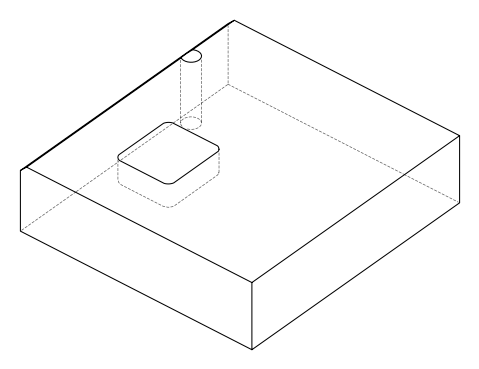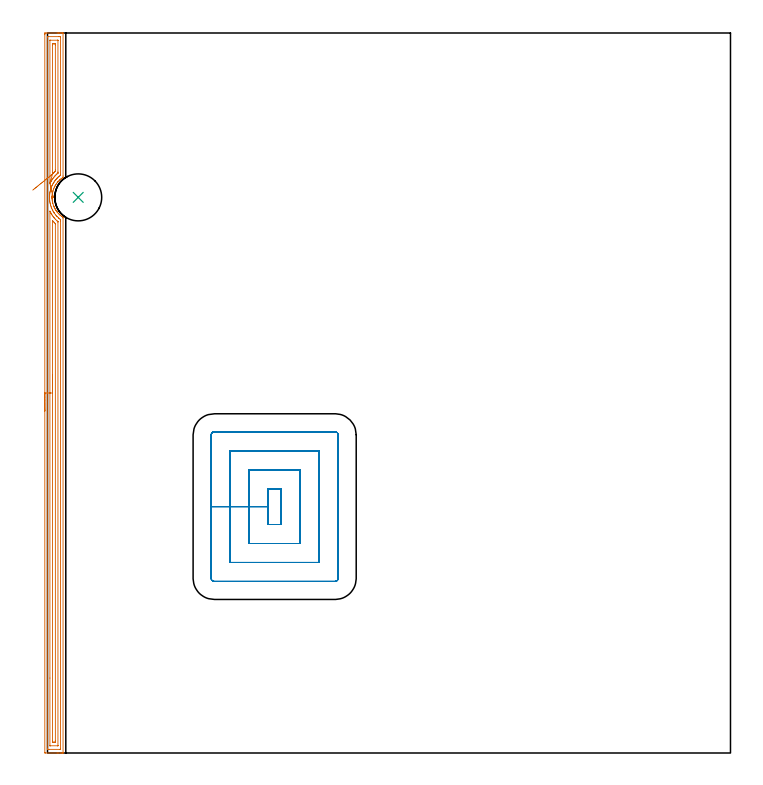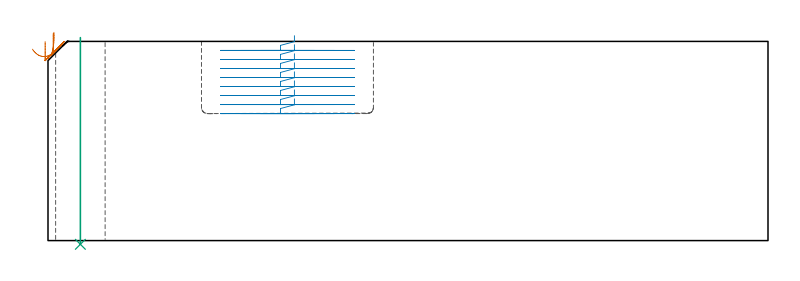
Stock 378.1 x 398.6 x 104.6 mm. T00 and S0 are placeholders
(PLAN: 3 operations, 2 tool changes, 26.3 min)
(1 AREA_MILL | FG_CHAMFER_SURFACE | UGT0205_001 | 12.9 min | 20331 mm3)
(2 MILL_RECTANGULAR_POCKET | POCKET_RECTANGULAR_STRAIGHT | UGT0201_095 | Follow Part, ap 5, ae 75% | 13 min | 346520 mm3)
(3 INDEXABLE_INSERT_DRILL_THROUGH_HOLE_FROM_SOLID | STEP1HOLE | NXT0302_023 | 0.44 min | 55245 mm3)
(TOOL UGT0205_001 | Chamfer Mill 20 x 3 x 45 deg. | D20 FL50 Z2)
(TOOL UGT0201_095 | End mill 20 mm | D20 R3 FL38 Z4)
(TOOL NXT0302_023 | Index. Insert Drill 26mm [880-D2600L32-05] | D26 PA176 FL130 Z2)
(OP 1 AREA_MILL)
G17 G21 G94 G90
T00 M6
G54
G17 G0 G90 X-1.5 Y189.3 S1061 M3
G43 Z114.6 H0
Z104.5
G94 G1 Y189.338 Z103.628 F250.
Y189.452 Z102.764
Y189.641 Z101.912
Y189.903 Z101.08
Y190.237 Z100.274
Y190.64 Z99.5
Y191.108 Z98.764
Y191.639 Z98.072
Y192.229 Z97.429
Y192.872 Z96.84
Y193.564 Z96.308
Y194.3 Z95.84
Y195.074 Z95.437
Y195.88 Z95.103
Y196.712 Z94.841
Y197.563 Z94.652
Y198.428 Z94.538
Y199.3 Z94.5
Y397.688
X-1.499 Y397.987 Z94.501
X-1.494 Y398.574 Z94.504
X-1.492 Y398.593 Z94.506
X-0.908 Y398.597 Z95.09
X-0.296 Y398.6 Z95.702
X5.333 Z101.327
X5.893 Z101.889
X6.225 Z102.221
X6.784 Z102.78
X7.116 Z103.111
X7.78 Z103.78
X8.159 Z104.158
X8.548 Y398.593 Z104.539
X8.597 Y398.59 Z104.588
X8.6 Y398.434 Z104.6
Y319.405
X8.594 Y318.624 Z104.591
X8.455 Y318.522 Z104.455
X8.44 Y318.512 Z104.44
X8.355 Y318.456 Z104.354
X8.008 Y318.207 Z104.003
X7.808 Y318.066 Z103.805
X7.71 Y317.996 Z103.708
X7.614 Y317.921 Z103.612
X7.413 Y317.763 Z103.408
X7.228 Y317.619 Z103.225
X7.157 Y317.563 Z103.154
X6.881 Y317.322 Z102.88
X6.824 Y317.27 Z102.821
X6.819 Y317.266 Z102.816
X6.192 Y316.671 Z102.191
X5.927 Y316.387 Z101.925
X5.879 Y316.331 Z101.878
X5.707 Y316.131 Z101.705
X5.63 Y316.04 Z101.626
X5.525 Y315.92 Z101.524
X5.45 Y315.833 Z101.45
X5.403 Y315.778 Z101.402
X5.051 Y315.324 Z101.049
X4.741 Y314.886 Z100.738
X4.489 Y314.494 Z100.486
X4.456 Y314.442 Z100.453
X4.165 Y313.96 Z100.163
X4.031 Y313.707 Z100.031
X3.939 Y313.532 Z99.939
X3.732 Y313.101 Z99.728
X3.506 Y312.575 Z99.505
X3.372 Y312.261 Z99.371
X3.349 Y312.208 Z99.348
X3.326 Y312.148 Z99.324
X3.278 Y312.025 Z99.277
X3.052 Y311.315 Z99.048
X2.927 Y310.87 Z98.922
X2.885 Y310.706 Z98.885
X2.881 Y310.691 Z98.881
X2.85 Y310.555 Z98.847
X2.832 Y310.475 Z98.825
X2.819 Y310.423 Z98.813
X2.726 Y309.977 Z98.724
X2.66 Y309.593 Z98.659
X2.649 Y309.53 Z98.649
X2.589 Y309.084 Z98.589
X2.546 Y308.638 Z98.545
X2.519 Y308.192 Z98.517
X2.514 Y307.981 Z98.509
X2.511 Y307.797 Z98.498
X2.509 Y307.745 Z98.499
Y307.697 Z98.5
X2.511 Y307.52 Z98.501
Y307.309 Z98.506
Y307.299
X2.529 Y306.904 Z98.52
X2.531 Y306.853 Z98.522
X2.562 Y306.406 Z98.559
X2.609 Y305.96 Z98.609
X2.675 Y305.513 Z98.673
X2.746 Y305.118 Z98.743
X2.754 Y305.068 Z98.752
X2.808 Y304.815 Z98.808
X2.851 Y304.62 Z98.851
X2.968 Y304.175 Z98.967
X3.253 Y303.25 Z99.251
X3.279 Y303.174 Z99.276
X3.434 Y302.78 Z99.429
X3.55 Y302.504 Z99.549
X3.579 Y302.439 Z99.575
X3.6 Y302.39 Z99.597
X3.643 Y302.3 Z99.641
X3.792 Y301.992 Z99.788
X4.028 Y301.497 Z100.028
X4.164 Y301.243 Z100.163
X4.188 Y301.205 Z100.186
X4.442 Y300.786 Z100.437
X4.521 Y300.653 Z100.519
X4.55 Y300.605 Z100.548
X4.795 Y300.236 Z100.793
X4.902 Y300.084 Z100.9
X5.051 Y299.872 Z101.049
X5.17 Y299.712 Z101.169
X5.28 Y299.576 Z101.28
X5.333 Y299.511 Z101.333
X5.496 Y299.313 Z101.491
X5.537 Y299.261 Z101.533
X5.915 Y298.82 Z101.915
X6.372 Y298.357 Z102.371
X6.67 Y298.071 Z102.666
X6.77 Y297.974 Z102.769
X6.819 Y297.927 Z102.817
X7.114 Y297.677 Z103.114
X7.261 Y297.554 Z103.261
X7.71 Y297.198 Z103.708
X7.931 Y297.035 Z103.929
X8.008 Y296.982 Z104.005
X8.261 Y296.808 Z104.26
X8.594 Y296.586 Z104.592
X8.6 Y296.188 Z104.6
Y0.166
Y0.005 Z104.591
Y0.004 Z104.59
X8.546 Y0.002 Z104.537
X8.159 Y0. Z104.159
X7.78 Z103.779
X7.116 Z103.111
X5.893 Z101.89
X5.333 Z101.327
X-1.188 Z94.809
X-1.492 Y0.01 Z94.506
X-1.499 Y0.312 Z94.499
Y0.329
X-1.5 Y199.3 Z94.5
X-0.086 Z95.914
X-0.085 Y396.341 Z95.915
X-0.082 Y396.48 Z95.918
X-0.079 Y396.572 Z95.921
X-0.073 Y396.591 Z95.927
X-0.065 Y396.593 Z95.935
X-0.016 Y396.596 Z95.984
X0.478 Y396.6 Z96.478
X6.225 Z102.225
X6.72 Y396.598 Z102.72
X7.116 Y396.592 Z103.116
X7.167 Y396.59 Z103.167
X7.179 Y396.41 Z103.179
X7.184 Y396.271 Z103.184
X7.185 Y396.201 Z103.185
Y320.159
X7.184 Y320.019 Z103.184
X7.181 Y319.927 Z103.181
X7.177 Y319.867 Z103.177
X7.169 Y319.858 Z103.169
X7.116 Y319.814 Z103.116
X6.592 Y319.405 Z102.592
X6.392 Y319.238 Z102.392
X6.225 Y319.092 Z102.225
X5.922 Y318.816 Z101.922
X5.596 Y318.512 Z101.596
X5.463 Y318.382 Z101.463
X5.333 Y318.249 Z101.333
X5.031 Y317.922 Z101.031
X4.762 Y317.619 Z100.762
X4.615 Y317.446 Z100.615
X4.442 Y317.235 Z100.442
X4.218 Y316.95 Z100.218
X4.05 Y316.726 Z100.05
X3.843 Y316.433 Z99.843
X3.55 Y316.004 Z99.55
X3.483 Y315.901 Z99.483
X3.44 Y315.833 Z99.44
X3.148 Y315.343 Z99.148
X2.924 Y314.94 Z98.924
X2.832 Y314.766 Z98.832
X2.659 Y314.421 Z98.659
X2.539 Y314.167 Z98.539
X2.485 Y314.047 Z98.485
X2.27 Y313.543 Z98.27
X2.108 Y313.154 Z98.108
X2.052 Y313.012 Z98.052
X2.015 Y312.906 Z98.015
X1.801 Y312.261 Z97.801
X1.796 Y312.247 Z97.796
X1.767 Y312.153 Z97.767
X1.599 Y311.537 Z97.599
X1.557 Y311.368 Z97.557
X1.431 Y310.812 Z97.431
X1.362 Y310.475 Z97.362
X1.292 Y310.059 Z97.292
X1.224 Y309.583 Z97.224
X1.187 Y309.271 Z97.187
X1.136 Y308.69 Z97.136
X1.121 Y308.443 Z97.121
X1.097 Y307.797 Z97.097
X1.098 Y307.573 Z97.098
X1.115 Y306.904 Z97.115
X1.126 Y306.652 Z97.126
X1.178 Y306.011 Z97.178
X1.193 Y305.852 Z97.193
X1.215 Y305.671 Z97.215
X1.295 Y305.118 Z97.295
X1.384 Y304.608 Z97.384
X1.464 Y304.225 Z97.464
X1.655 Y303.444 Z97.655
X1.687 Y303.332 Z97.687
X1.767 Y303.065 Z97.767
X1.967 Y302.439 Z97.967
X2.076 Y302.129 Z98.076
X2.315 Y301.546 Z98.315
X2.659 Y300.792 Z98.659
X2.724 Y300.653 Z98.724
X2.787 Y300.524 Z98.787
X3.056 Y300.016 Z99.056
X3.207 Y299.76 Z99.207
X3.55 Y299.197 Z99.55
X3.679 Y298.996 Z99.679
X3.711 Y298.947 Z99.711
X3.767 Y298.867 Z99.767
X4.368 Y298.048 Z100.368
X4.428 Y297.974 Z100.428
X4.442 Y297.957 Z100.442
X4.845 Y297.488 Z100.845
X5.211 Y297.081 Z101.211
X5.333 Y296.957 Z101.333
X6.127 Y296.188 Z102.127
X6.225 Y296.103 Z102.225
X6.73 Y295.682 Z102.73
X7.116 Y295.374 Z103.116
X7.16 Y295.335 Z103.16
X7.179 Y295.313 Z103.179
X7.181 Y295.295 Z103.181
X7.184 Y295.227 Z103.184
X7.186 Y294.402 Z103.186
X7.185 Y2.259 Z103.185
X7.182 Y2.12 Z103.182
X7.179 Y2.029 Z103.179
X7.173 Y2.009 Z103.173
X7.165 Y2.007 Z103.165
X7.116 Y2.004 Z103.116
X6.622 Y2. Z102.622
X0.875 Z96.875
X0.38 Y2.001 Z96.38
X-0.016 Y2.008 Z95.984
X-0.066 Y2.01 Z95.934
X-0.079 Y2.19 Z95.921
X-0.084 Y2.329 Z95.916
X-0.085 Y2.399 Z95.915
X-0.086 Y199.3 Z95.914
X1.328 Z97.328
X1.329 Y299.861 Z97.329
X1.334 Y299.973 Z97.334
X1.354 Y299.935 Z97.354
X1.444 Y299.76 Z97.444
X1.767 Y299.113 Z97.767
X1.897 Y298.867 Z97.897
X2.057 Y298.576 Z98.057
X2.432 Y297.974 Z98.432
X2.659 Y297.623 Z98.659
X3.047 Y297.081 Z99.047
X3.55 Y296.417 Z99.55
X3.738 Y296.188 Z99.738
X4.064 Y295.813 Z100.064
X4.442 Y295.4 Z100.442
X4.542 Y295.295 Z100.542
X5.333 Y294.537 Z101.333
X5.479 Y294.402 Z101.479
X5.691 Y294.215 Z101.691
X5.765 Y294.149 Z101.765
X5.767 Y294.126 Z101.767
X5.769 Y294.072 Z101.769
X5.771 Y293.963 Z101.771
Y4.185
X5.77 Y4.075 Z101.77
X5.767 Y4.021 Z101.767
X5.766 Y4.014 Z101.766
X5.753 Y4.01 Z101.753
X5.701 Y4.005 Z101.701
X5.517 Y4.001 Z101.517
X1.583 Z97.583
X1.46 Y4.002 Z97.46
X1.362 Y4.007 Z97.362
X1.335 Y4.01 Z97.335
X1.333 Y4.015 Z97.333
X1.331 Y4.038 Z97.331
X1.329 Y4.185 Z97.329
X1.328 Y41.494 Z97.328
Y199.3
X2.743 Z98.743
Y294.317
X2.744 Y294.402 Z98.744
X2.75 Y294.686 Z98.75
X2.754 Y294.724 Z98.754
X2.788 Y294.69 Z98.788
X2.826 Y294.649 Z98.826
X3.045 Y294.402 Z99.045
X3.55 Y293.85 Z99.55
X3.884 Y293.509 Z99.884
X4.23 Y293.163 Z100.23
X4.333 Y293.058 Z100.333
X4.351 Y293.025 Z100.351
X4.353 Y293.003 Z100.353
X4.356 Y292.902 Z100.356
X4.357 Y292.7 Z100.357
Y6.864
X4.353 Y6.06 Z100.353
X4.35 Y6.011 Z100.35
X4.304 Y6.007 Z100.304
X4.197 Y6.003 Z100.197
X3.981 Y6.001 Z99.981
X3.55 Y6. Z99.55
X3.106 Y6.001 Z99.106
X2.899 Y6.003 Z98.899
X2.796 Y6.006 Z98.796
X2.75 Y6.01 Z98.75
X2.749 Y6.046 Z98.749
X2.743 Y6.779 Z98.743
Y6.864
Y199.3
Y200.171 Z98.781
Y201.036 Z98.895
Y201.888 Z99.083
Y202.72 Z99.346
Y203.526 Z99.68
Y204.3 Z100.082
Y205.036 Z100.551
Y205.728 Z101.082
Y206.371 Z101.672
Y206.96 Z102.315
Y207.491 Z103.007
Y207.96 Z103.743
Y208.363 Z104.516
Y208.697 Z105.322
Y208.959 Z106.154
Y209.148 Z107.006
Y209.262 Z107.871
Y209.3 Z108.743
G0 Z114.6
X3.092 Y308.017
Z109.361
G1 X3.129 Y307.86 Z108.503
X3.149 Y307.777 Z107.635
X3.152 Y307.768 Z106.763
X3.136 Y307.832 Z105.893
X3.103 Y307.97 Z105.032
X3.053 Y308.18 Z104.187
X2.985 Y308.462 Z103.364
X2.901 Y308.812 Z102.569
X2.801 Y309.227 Z101.809
X2.686 Y309.706 Z101.089
X2.557 Y310.244 Z100.414
X2.415 Y310.837 Z99.79
X2.26 Y311.481 Z99.222
X2.095 Y312.17 Z98.714
X1.919 Y312.9 Z98.269
X1.736 Y313.665 Z97.892
X1.545 Y314.459 Z97.584
X1.349 Y315.276 Z97.349
X1.335 Y315.333 Z97.335
X1.333 Y315.375 Z97.333
X1.329 Y315.833 Z97.329
Y316.055
Y394.415
X1.33 Y394.525 Z97.33
X1.333 Y394.578 Z97.333
X1.334 Y394.586 Z97.334
X1.347 Y394.59 Z97.347
X1.398 Y394.595 Z97.398
X1.583 Y394.599 Z97.583
X5.517 Z101.517
X5.64 Y394.598 Z101.64
X5.738 Y394.593 Z101.738
X5.765 Y394.59 Z101.765
X5.767 Y394.585 Z101.767
X5.769 Y394.561 Z101.769
X5.771 Y394.415 Z101.771
Y321.645
X5.769 Y321.191 Z101.769
X5.766 Y321.082 Z101.766
X5.765 Y321.059 Z101.765
X5.749 Y321.041 Z101.749
X5.711 Y321.003 Z101.711
X5.611 Y320.912 Z101.611
X5.333 Y320.662 Z101.333
X5.143 Y320.488 Z101.143
X4.94 Y320.298 Z100.94
X4.688 Y320.051 Z100.688
X4.442 Y319.803 Z100.442
X4.249 Y319.598 Z100.249
X4.073 Y319.405 Z100.073
X3.831 Y319.124 Z99.831
X3.55 Y318.791 Z99.55
X3.426 Y318.637 Z99.426
X3.328 Y318.512 Z99.328
X3.042 Y318.128 Z99.042
X2.681 Y317.619 Z98.681
X2.672 Y317.606 Z98.672
X2.659 Y317.585 Z98.659
X2.327 Y317.059 Z98.327
X2.122 Y316.726 Z98.122
X1.992 Y316.501 Z97.992
X1.767 Y316.099 Z97.767
X1.676 Y315.925 Z97.676
X1.629 Y315.833 Z97.629
X1.442 Y315.457 Z97.442
X1.378 Y315.33 Z97.378
X1.349 Y315.276 Z97.349
X2.751 Y320.473 Z98.751
X2.749 Y320.479 Z98.749
X2.747 Y320.534 Z98.747
X2.743 Y321.107 Z98.743
Y321.191
Y391.736
X2.748 Y392.54 Z98.748
X2.75 Y392.589 Z98.75
X2.796 Y392.592 Z98.796
X2.903 Y392.596 Z98.903
X3.119 Y392.599 Z99.119
X3.55 Y392.6 Z99.55
X3.994 Y392.599 Z99.994
X4.201 Y392.597 Z100.201
X4.304 Y392.593 Z100.304
X4.35 Y392.59 Z100.35
X4.357 Y391.736 Z100.357
Y322.977
X4.351 Y322.175 Z100.351
X4.271 Y322.084 Z100.271
X3.911 Y321.723 Z99.911
X3.55 Y321.362 Z99.55
X3.466 Y321.275 Z99.466
X3.388 Y321.191 Z99.388
X3.187 Y320.965 Z99.187
X3.046 Y320.804 Z99.046
X2.813 Y320.537 Z98.813
X2.759 Y320.48 Z98.759
X2.751 Y320.473 Z98.751
X2.198 Y320.025 Z98.246
X1.613 Y319.551 Z97.805
X1. Y319.055 Z97.431
X0.364 Y318.54 Z97.128
X-0.289 Y318.011 Z96.897
X-0.956 Y317.47 Z96.74
X-1.631 Y316.924 Z96.659
X-2.309 Y316.375 Z96.654
X-2.985 Y315.827 Z96.724
X-3.653 Y315.286 Z96.871
X-4.309 Y314.755 Z97.091
X-4.948 Y314.238 Z97.385
X-5.564 Y313.739 Z97.748
X-6.153 Y313.262 Z98.18
X-6.711 Y312.81 Z98.676
X-7.233 Y312.387 Z99.233
X-7.715 Y311.997 Z99.846
X-8.154 Y311.641 Z100.51
G0 Z114.6
M5
M2
(OP 2 MILL_RECTANGULAR_POCKET)
G17 G21 G94 G90
T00 M6
G54
G17 G0 G90 X129.4 Y134.623 S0 M3
G43 Z114.6 H0
Z107.6
G94 G1 Y146.3 Z104.471 F250.
X122.1 Z102.515
Y136.4 Z99.862
Y126.5 F500.
X129.4
Y146.3
X122.1
Y136.4
X111.6
Y116.
X139.9
Y156.8
X111.6
Y136.4
X101.1
Y105.5
X150.4
Y167.3
X101.1
Y136.4
X90.6
Y96.7
G3 X92.3 Y95. R1.7
G1 X159.2
G3 X160.9 Y96.7 R1.7
G1 Y176.1
G3 X159.2 Y177.8 R1.7
G1 X92.3
G3 X90.6 Y176.1 R1.7
G1 Y136.4
Y135.4
G0 X129.4 Y134.623 Z102.862
G1 Y146.3 Z99.734 F250.
X122.1 Z97.778
Y136.4 Z95.125
Y126.5 F500.
X129.4
Y146.3
X122.1
Y136.4
X111.6
Y116.
X139.9
Y156.8
X111.6
Y136.4
X101.1
Y105.5
X150.4
Y167.3
X101.1
Y136.4
X90.6
Y96.7
G3 X92.3 Y95. R1.7
G1 X159.2
G3 X160.9 Y96.7 R1.7
G1 Y176.1
G3 X159.2 Y177.8 R1.7
G1 X92.3
G3 X90.6 Y176.1 R1.7
G1 Y136.4
Y135.4
G0 X129.4 Y134.623 Z98.125
G1 Y146.3 Z94.996 F250.
X122.1 Z93.04
Y136.4 Z90.387
Y126.5 F500.
X129.4
Y146.3
X122.1
Y136.4
X111.6
Y116.
X139.9
Y156.8
X111.6
Y136.4
X101.1
Y105.5
X150.4
Y167.3
X101.1
Y136.4
X90.6
Y96.7
G3 X92.3 Y95. R1.7
G1 X159.2
G3 X160.9 Y96.7 R1.7
G1 Y176.1
G3 X159.2 Y177.8 R1.7
G1 X92.3
G3 X90.6 Y176.1 R1.7
G1 Y136.4
Y135.4
G0 X129.4 Y134.623 Z93.387
G1 Y146.3 Z90.259 F250.
X122.1 Z88.303
Y136.4 Z85.65
Y126.5 F500.
X129.4
Y146.3
X122.1
Y136.4
X111.6
Y116.
X139.9
Y156.8
X111.6
Y136.4
X101.1
Y105.5
X150.4
Y167.3
X101.1
Y136.4
X90.6
Y96.7
G3 X92.3 Y95. R1.7
G1 X159.2
G3 X160.9 Y96.7 R1.7
G1 Y176.1
G3 X159.2 Y177.8 R1.7
G1 X92.3
G3 X90.6 Y176.1 R1.7
G1 Y136.4
Y135.4
G0 X129.4 Y134.623 Z88.65
G1 Y146.3 Z85.521 F250.
X122.1 Z83.565
Y136.4 Z80.912
Y126.5 F500.
X129.4
Y146.3
X122.1
Y136.4
X111.6
Y116.
X139.9
Y156.8
X111.6
Y136.4
X101.1
Y105.5
X150.4
Y167.3
X101.1
Y136.4
X90.6
Y96.7
G3 X92.3 Y95. R1.7
G1 X159.2
G3 X160.9 Y96.7 R1.7
G1 Y176.1
G3 X159.2 Y177.8 R1.7
G1 X92.3
G3 X90.6 Y176.1 R1.7
G1 Y136.4
Y135.4
G0 X129.4 Y134.623 Z83.912
G1 Y146.3 Z80.784 F250.
X122.1 Z78.828
Y136.4 Z76.175
Y126.5 F500.
X129.4
Y146.3
X122.1
Y136.4
X111.6
Y116.
X139.9
Y156.8
X111.6
Y136.4
X101.1
Y105.5
X150.4
Y167.3
X101.1
Y136.4
X90.6
Y96.7
G3 X92.3 Y95. R1.7
G1 X159.2
G3 X160.9 Y96.7 R1.7
G1 Y176.1
G3 X159.2 Y177.8 R1.7
G1 X92.3
G3 X90.6 Y176.1 R1.7
G1 Y136.4
Y135.4
G0 X129.4 Y134.623 Z79.175
G1 Y146.3 Z76.046 F250.
X122.1 Z74.09
Y136.4 Z71.437
Y126.5 F500.
X129.4
Y146.3
X122.1
Y136.4
X111.6
Y116.
X139.9
Y156.8
X111.6
Y136.4
X101.1
Y105.5
X150.4
Y167.3
X101.1
Y136.4
X90.6
Y96.7
G3 X92.3 Y95. R1.7
G1 X159.2
G3 X160.9 Y96.7 R1.7
G1 Y176.1
G3 X159.2 Y177.8 R1.7
G1 X92.3
G3 X90.6 Y176.1 R1.7
G1 Y136.4
Y135.4
G0 X129.4 Y134.623 Z74.437
G1 Y146.3 Z71.309 F250.
X122.1 Z69.353
Y136.4 Z66.7
Y126.5 F500.
X129.4
Y146.3
X122.1
Y136.4
X111.6
Y116.
X139.9
Y156.8
X111.6
Y136.4
X101.1
Y105.5
X150.4
Y167.3
X101.1
Y136.4
X90.6
Y96.7
G3 X92.3 Y95. R1.7
G1 X159.2
G3 X160.9 Y96.7 R1.7
G1 Y176.1
G3 X159.2 Y177.8 R1.7
G1 X92.3
G3 X90.6 Y176.1 R1.7
G1 Y136.4
Y135.4
G0 Z114.6
M5
M2
(OP 3 INDEXABLE_INSERT_DRILL_THROUGH_HOLE_FROM_SOLID)
G17 G21 G94 G90
T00 M6
G54
G17 G0 G90 X17. Y307.6 S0 M3
G43 Z114.6 H1
G94 G81 G98 Z-1.954 F250. R106.6
G80
M5
M2
